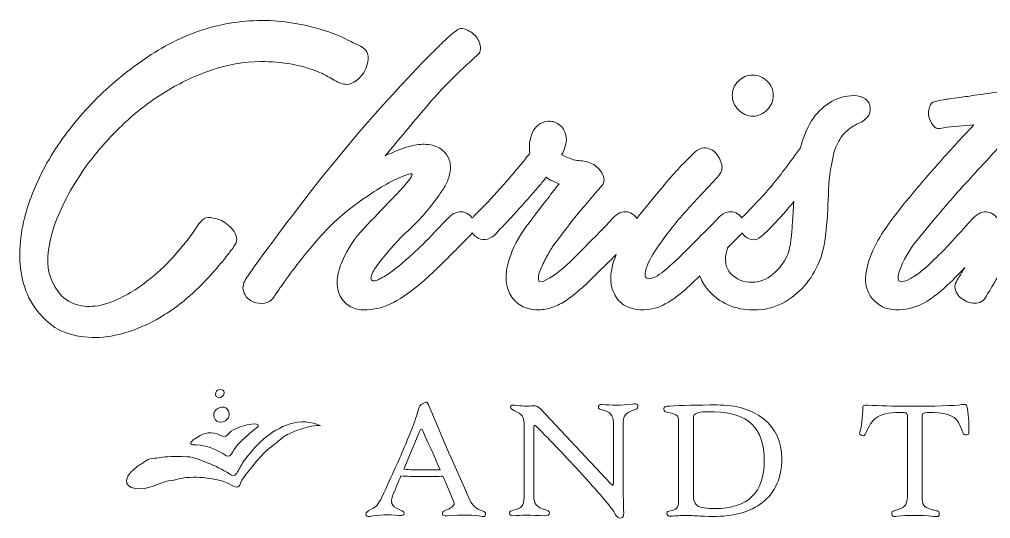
# Model space of a CAD drawing. Header units: inches. Extents: x 1.5 to 13.1, y -15.9 to -0.9.
# Drawn here: x 1.69 to 8.81, y -11.09 to -7.43 of the extents above; entities that cross this region are included whole.
import ezdxf

# ---------------------------------------------------------------- set-up
doc = ezdxf.new("R2010")
doc.units = ezdxf.units.IN
doc.header["$MEASUREMENT"] = 0
doc.layers.add('Layer 1', color=7, linetype='Continuous')

# ---------------------------------------------------------------- blocks, each defined once
blk = doc.blocks.new('block 13')
at = {"layer": 'Layer 1', "lineweight": 0}
for points, knots in [([(7.9141, -8.1348), (7.906, -8.1485), (7.8953, -8.1605), (7.8816, -8.1707), (7.8679, -8.1809), (7.8531, -8.1895), (7.8372, -8.1963), (7.8212, -8.2032), (7.8065, -8.2112), (7.7928, -8.2202), (7.7541, -8.2453), (7.7239, -8.276), (7.7023, -8.3124), (7.6806, -8.3489), (7.6653, -8.3865), (7.6562, -8.4252), (7.6334, -8.5208), (7.6208, -8.6181), (7.6186, -8.7172), (7.6163, -8.8162), (7.6095, -8.9147), (7.5981, -9.0126), (7.5913, -9.09), (7.5725, -9.1623), (7.5418, -9.2295), (7.511, -9.2967), (7.4718, -9.3553), (7.4239, -9.4054), (7.3761, -9.4555), (7.3203, -9.4947), (7.2566, -9.5232), (7.1928, -9.5517), (7.1222, -9.5636), (7.0448, -9.559), (6.9788, -9.5568), (6.9185, -9.5414), (6.8638, -9.5129), (6.8092, -9.4845), (6.7642, -9.4481), (6.7289, -9.4036), (6.7066, -9.3755), (6.6893, -9.3447), (6.677, -9.3111), (6.6621, -9.3254), (6.647, -9.3398), (6.6316, -9.3541), (6.5633, -9.4202), (6.5012, -9.4702), (6.4455, -9.5044), (6.3896, -9.5386), (6.331, -9.5568), (6.2696, -9.559), (6.2263, -9.5613), (6.1854, -9.5539), (6.1466, -9.5369), (6.1079, -9.5198), (6.0783, -9.4919), (6.0578, -9.4532), (6.0328, -9.4122), (6.022, -9.3678), (6.0254, -9.32), (6.0288, -9.2722), (6.0385, -9.2266), (6.0544, -9.1834), (6.0576, -9.1734), (6.0612, -9.1636), (6.0648, -9.1538), (6.0601, -9.1586), (6.0554, -9.1634), (6.051, -9.168), (6.0214, -9.1987), (5.9952, -9.2249), (5.9725, -9.2465), (5.9497, -9.2682), (5.9298, -9.2875), (5.9127, -9.3046), (5.8956, -9.3217), (5.8791, -9.3382), (5.8632, -9.3541), (5.8381, -9.3769), (5.812, -9.4002), (5.7846, -9.4241), (5.7573, -9.4481), (5.7283, -9.4702), (5.6975, -9.4907), (5.6668, -9.5112), (5.6344, -9.5278), (5.6002, -9.5403), (5.566, -9.5528), (5.5307, -9.559), (5.4943, -9.559), (5.4465, -9.559), (5.4055, -9.5494), (5.3714, -9.53), (5.3372, -9.5107), (5.311, -9.4856), (5.2928, -9.4549), (5.2746, -9.4241), (5.2638, -9.3883), (5.2604, -9.3473), (5.257, -9.3063), (5.2609, -9.2653), (5.2723, -9.2243), (5.2951, -9.1355), (5.3332, -9.0536), (5.3867, -8.9784), (5.4402, -8.9033), (5.4954, -8.8305), (5.5524, -8.7599), (5.5683, -8.7394), (5.5837, -8.7189), (5.5985, -8.6984), (5.6133, -8.6779), (5.6298, -8.6574), (5.648, -8.6369), (5.6344, -8.6324), (5.6178, -8.6255), (5.5985, -8.6164), (5.5791, -8.6073), (5.5638, -8.5982), (5.5524, -8.5891), (5.5364, -8.6096), (5.5194, -8.6307), (5.5012, -8.6523), (5.4829, -8.6739), (5.4619, -8.6984), (5.438, -8.7257), (5.4141, -8.753), (5.3856, -8.7849), (5.3526, -8.8213), (5.3196, -8.8578), (5.2792, -8.9011), (5.2313, -8.9511), (5.2177, -8.9648), (5.204, -8.9796), (5.1904, -8.9955), (5.1767, -9.0115), (5.1607, -9.024), (5.1425, -9.0331), (5.1175, -9.0467), (5.0936, -9.0496), (5.0708, -9.0416), (5.048, -9.0337), (5.0298, -9.0206), (5.0162, -9.0023), (5.0143, -8.9998), (5.0128, -8.9971), (5.0112, -8.9944), (5.0062, -9.0028), (4.9999, -9.0106), (4.9923, -9.0177), (4.9763, -9.0326), (4.9615, -9.0479), (4.9479, -9.0638), (4.9069, -9.1048), (4.871, -9.1407), (4.8403, -9.1714), (4.8096, -9.2021), (4.7828, -9.2283), (4.76, -9.25), (4.7373, -9.2716), (4.7168, -9.2909), (4.6986, -9.308), (4.6803, -9.3251), (4.6632, -9.3405), (4.6473, -9.3541), (4.5904, -9.4042), (4.5278, -9.4498), (4.4595, -9.4907), (4.3912, -9.5317), (4.3183, -9.5545), (4.2409, -9.559), (4.2022, -9.5613), (4.1663, -9.5556), (4.1333, -9.542), (4.1003, -9.5283), (4.0735, -9.5056), (4.0531, -9.4737), (4.028, -9.4327), (4.0177, -9.3877), (4.0223, -9.3388), (4.0269, -9.2898), (4.0394, -9.2437), (4.0599, -9.2004), (4.0986, -9.1116), (4.1515, -9.032), (4.2187, -8.9614), (4.2858, -8.8908), (4.3524, -8.8213), (4.4185, -8.753), (4.4253, -8.7462), (4.4401, -8.7308), (4.4629, -8.7069), (4.4856, -8.683), (4.5073, -8.6591), (4.5278, -8.6352), (4.5483, -8.6113), (4.5619, -8.592), (4.5688, -8.5771), (4.5756, -8.5624), (4.5654, -8.5595), (4.538, -8.5686), (4.4856, -8.5868), (4.4344, -8.6102), (4.3843, -8.6386), (4.3342, -8.6671), (4.2864, -8.6973), (4.2409, -8.7291), (4.1111, -8.8157), (4.0001, -8.9101), (3.9079, -9.0126), (3.8157, -9.115), (3.7297, -9.2221), (3.65, -9.3336), (3.6045, -9.3974), (3.5744, -9.4407), (3.5595, -9.4634), (3.5448, -9.4862), (3.5283, -9.4999), (3.51, -9.5044), (3.4827, -9.5135), (3.4548, -9.5146), (3.4263, -9.5078), (3.3979, -9.501), (3.3746, -9.4862), (3.3563, -9.4634), (3.3427, -9.4452), (3.3347, -9.4276), (3.3324, -9.4105), (3.3302, -9.3934), (3.3324, -9.3769), (3.3392, -9.361), (3.3461, -9.3451), (3.3552, -9.3291), (3.3666, -9.3131), (3.378, -9.2972), (3.3894, -9.2813), (3.4007, -9.2653), (3.4258, -9.2289), (3.4514, -9.1931), (3.4776, -9.1577), (3.5038, -9.1225), (3.5305, -9.0866), (3.5578, -9.0502), (3.7423, -8.7997), (3.9261, -8.5652), (4.1094, -8.3466), (4.2927, -8.128), (4.4834, -7.9174), (4.6815, -7.7148), (4.7133, -7.6829), (4.7441, -7.6522), (4.7737, -7.6225), (4.8033, -7.593), (4.834, -7.5645), (4.8659, -7.5372), (4.8796, -7.5258), (4.8926, -7.5161), (4.9052, -7.5081), (4.9177, -7.5002), (4.933, -7.4985), (4.9513, -7.503), (4.9877, -7.5144), (5.0167, -7.5332), (5.0384, -7.5594), (5.06, -7.5856), (5.0708, -7.6157), (5.0708, -7.6499), (5.0708, -7.6681), (5.064, -7.6829), (5.0503, -7.6943), (5.0367, -7.7057), (5.0241, -7.717), (5.0128, -7.7284), (4.8898, -7.8377), (4.7771, -7.9527), (4.6747, -8.0734), (4.5722, -8.1941), (4.472, -8.3136), (4.3741, -8.432), (4.4128, -8.4138), (4.4532, -8.3967), (4.4953, -8.3808), (4.5374, -8.3648), (4.5784, -8.3546), (4.6183, -8.35), (4.6581, -8.3455), (4.6957, -8.3483), (4.731, -8.3585), (4.7663, -8.3688), (4.7964, -8.3899), (4.8215, -8.4217), (4.8397, -8.4491), (4.8494, -8.477), (4.8505, -8.5054), (4.8517, -8.5339), (4.8477, -8.5624), (4.8386, -8.5908), (4.8295, -8.6193), (4.8164, -8.6466), (4.7993, -8.6728), (4.7822, -8.699), (4.7657, -8.7235), (4.7498, -8.7462), (4.686, -8.8328), (4.6171, -8.9101), (4.5432, -8.9784), (4.4691, -9.0467), (4.4014, -9.1208), (4.3399, -9.2004), (4.308, -9.2414), (4.2875, -9.2722), (4.2785, -9.2926), (4.2693, -9.3131), (4.2665, -9.3274), (4.2699, -9.3353), (4.2733, -9.3433), (4.2796, -9.3473), (4.2887, -9.3473), (4.2978, -9.3473), (4.3046, -9.3462), (4.3092, -9.3439), (4.3411, -9.3302), (4.3718, -9.3131), (4.4014, -9.2926), (4.431, -9.2722), (4.4595, -9.2505), (4.4868, -9.2278), (4.521, -9.1982), (4.5619, -9.1612), (4.6098, -9.1168), (4.6576, -9.0724), (4.7191, -9.0103), (4.7942, -8.9306), (4.8079, -8.9147), (4.8226, -8.8988), (4.8386, -8.8828), (4.8545, -8.8669), (4.8716, -8.8555), (4.8898, -8.8487), (4.9285, -8.835), (4.9627, -8.8413), (4.9923, -8.8674), (4.9997, -8.874), (5.0059, -8.8811), (5.0109, -8.8885), (5.0144, -8.883), (5.0184, -8.8778), (5.023, -8.8726), (5.0913, -8.8066), (5.1556, -8.7394), (5.216, -8.6711), (5.2763, -8.6027), (5.336, -8.5333), (5.3953, -8.4627), (5.3998, -8.4536), (5.4061, -8.4451), (5.4141, -8.4371), (5.422, -8.4292), (5.4283, -8.4206), (5.4328, -8.4115), (5.4283, -8.3888), (5.4277, -8.3637), (5.4311, -8.3364), (5.4346, -8.309), (5.4414, -8.284), (5.4516, -8.2612), (5.4619, -8.2385), (5.4767, -8.2197), (5.496, -8.2049), (5.5154, -8.1901), (5.5387, -8.1815), (5.566, -8.1792), (5.6002, -8.177), (5.6298, -8.1872), (5.6548, -8.21), (5.6799, -8.2328), (5.6947, -8.2612), (5.6992, -8.2954), (5.7015, -8.3182), (5.6992, -8.3404), (5.6924, -8.362), (5.6856, -8.3836), (5.6765, -8.4047), (5.6651, -8.4252), (5.6651, -8.4252), (5.7027, -8.4422), (5.7027, -8.4422), (5.7368, -8.4582), (5.7704, -8.4667), (5.8034, -8.4678), (5.8364, -8.469), (5.8688, -8.4787), (5.9008, -8.4969), (5.9303, -8.5151), (5.9525, -8.5402), (5.9674, -8.572), (5.9821, -8.6039), (5.9781, -8.6324), (5.9554, -8.6574), (5.8848, -8.7371), (5.8205, -8.8128), (5.7624, -8.8845), (5.7044, -8.9562), (5.6491, -9.0286), (5.5968, -9.1014), (5.5877, -9.115), (5.574, -9.1384), (5.5558, -9.1714), (5.5376, -9.2044), (5.5222, -9.2363), (5.5097, -9.267), (5.4972, -9.2978), (5.4926, -9.3223), (5.496, -9.3405), (5.4995, -9.3587), (5.5182, -9.3587), (5.5524, -9.3405), (5.6207, -9.3041), (5.6867, -9.2528), (5.7505, -9.1868), (5.8142, -9.1208), (5.8962, -9.0377), (5.9964, -8.9375), (6.01, -8.9215), (6.0248, -8.905), (6.0408, -8.8879), (6.0567, -8.8709), (6.0738, -8.8578), (6.092, -8.8487), (6.1284, -8.835), (6.162, -8.8401), (6.1928, -8.864), (6.2029, -8.8719), (6.2107, -8.8806), (6.2168, -8.89), (6.276, -8.8147), (6.3357, -8.7417), (6.3959, -8.6711), (6.4278, -8.6324), (6.4602, -8.5942), (6.4933, -8.5566), (6.5263, -8.5191), (6.561, -8.4832), (6.5974, -8.4491), (6.6133, -8.4332), (6.6299, -8.4172), (6.647, -8.4012), (6.664, -8.3853), (6.6839, -8.3762), (6.7067, -8.3739), (6.7454, -8.3739), (6.7762, -8.3888), (6.799, -8.4183), (6.8217, -8.4479), (6.8353, -8.4787), (6.8399, -8.5105), (6.8399, -8.5288), (6.837, -8.543), (6.8314, -8.5532), (6.8257, -8.5635), (6.8171, -8.5754), (6.8058, -8.5891), (6.7306, -8.6688), (6.6577, -8.7474), (6.5872, -8.8247), (6.5166, -8.9022), (6.4506, -8.9842), (6.3891, -9.0707), (6.3458, -9.1299), (6.3151, -9.1811), (6.2969, -9.2243), (6.2786, -9.2676), (6.273, -9.2984), (6.2798, -9.3166), (6.2866, -9.3348), (6.3066, -9.337), (6.3396, -9.3234), (6.3726, -9.3097), (6.4187, -9.2756), (6.4779, -9.2209), (6.5098, -9.1914), (6.5456, -9.1566), (6.5855, -9.1168), (6.6253, -9.0769), (6.6851, -9.0172), (6.7648, -8.9375), (6.7807, -8.9215), (6.7961, -8.905), (6.8109, -8.8879), (6.8257, -8.8709), (6.8433, -8.8578), (6.8638, -8.8487), (6.9002, -8.835), (6.9339, -8.8401), (6.9646, -8.864), (6.9732, -8.8707), (6.9801, -8.878), (6.9858, -8.8858), (6.9891, -8.8813), (6.9927, -8.8769), (6.997, -8.8726), (7.0357, -8.8339), (7.0727, -8.7957), (7.108, -8.7582), (7.1433, -8.7206), (7.178, -8.6813), (7.2122, -8.6403), (7.2441, -8.6016), (7.2759, -8.5612), (7.3078, -8.5191), (7.3397, -8.477), (7.375, -8.4286), (7.4137, -8.3739), (7.4319, -8.3011), (7.4592, -8.2351), (7.4957, -8.1758), (7.5298, -8.1235), (7.5736, -8.0797), (7.6272, -8.0443), (7.6806, -8.0091), (7.7404, -7.9914), (7.8065, -7.9914), (7.8383, -7.9914), (7.8656, -7.9994), (7.8884, -8.0153), (7.9112, -8.0313), (7.9237, -8.0541), (7.926, -8.0836), (7.926, -8.1041), (7.922, -8.1212), (7.9141, -8.1348)], [0, 0, 0, 0, 1, 1, 1, 2, 2, 2, 3, 3, 3, 4, 4, 4, 5, 5, 5, 6, 6, 6, 7, 7, 7, 8, 8, 8, 9, 9, 9, 10, 10, 10, 11, 11, 11, 12, 12, 12, 13, 13, 13, 14, 14, 14, 15, 15, 15, 16, 16, 16, 17, 17, 17, 18, 18, 18, 19, 19, 19, 20, 20, 20, 21, 21, 21, 22, 22, 22, 23, 23, 23, 24, 24, 24, 25, 25, 25, 26, 26, 26, 27, 27, 27, 28, 28, 28, 29, 29, 29, 30, 30, 30, 31, 31, 31, 32, 32, 32, 33, 33, 33, 34, 34, 34, 35, 35, 35, 36, 36, 36, 37, 37, 37, 38, 38, 38, 39, 39, 39, 40, 40, 40, 41, 41, 41, 42, 42, 42, 43, 43, 43, 44, 44, 44, 45, 45, 45, 46, 46, 46, 47, 47, 47, 48, 48, 48, 49, 49, 49, 50, 50, 50, 51, 51, 51, 52, 52, 52, 53, 53, 53, 54, 54, 54, 55, 55, 55, 56, 56, 56, 57, 57, 57, 58, 58, 58, 59, 59, 59, 60, 60, 60, 61, 61, 61, 62, 62, 62, 63, 63, 63, 64, 64, 64, 65, 65, 65, 66, 66, 66, 67, 67, 67, 68, 68, 68, 69, 69, 69, 70, 70, 70, 71, 71, 71, 72, 72, 72, 73, 73, 73, 74, 74, 74, 75, 75, 75, 76, 76, 76, 77, 77, 77, 78, 78, 78, 79, 79, 79, 80, 80, 80, 81, 81, 81, 82, 82, 82, 83, 83, 83, 84, 84, 84, 85, 85, 85, 86, 86, 86, 87, 87, 87, 88, 88, 88, 89, 89, 89, 90, 90, 90, 91, 91, 91, 92, 92, 92, 93, 93, 93, 94, 94, 94, 95, 95, 95, 96, 96, 96, 97, 97, 97, 98, 98, 98, 99, 99, 99, 100, 100, 100, 101, 101, 101, 102, 102, 102, 103, 103, 103, 104, 104, 104, 105, 105, 105, 106, 106, 106, 107, 107, 107, 108, 108, 108, 109, 109, 109, 110, 110, 110, 111, 111, 111, 112, 112, 112, 113, 113, 113, 114, 114, 114, 115, 115, 115, 116, 116, 116, 117, 117, 117, 118, 118, 118, 119, 119, 119, 120, 120, 120, 121, 121, 121, 122, 122, 122, 123, 123, 123, 124, 124, 124, 125, 125, 125, 126, 126, 126, 127, 127, 127, 128, 128, 128, 129, 129, 129, 130, 130, 130, 131, 131, 131, 132, 132, 132, 133, 133, 133, 134, 134, 134, 135, 135, 135, 136, 136, 136, 137, 137, 137, 138, 138, 138, 139, 139, 139, 140, 140, 140, 141, 141, 141, 142, 142, 142, 143, 143, 143, 144, 144, 144, 145, 145, 145, 146, 146, 146, 147, 147, 147, 148, 148, 148, 149, 149, 149, 150, 150, 150, 151, 151, 151, 152, 152, 152, 153, 153, 153, 154, 154, 154, 155, 155, 155, 156, 156, 156, 157, 157, 157, 158, 158, 158, 159, 159, 159, 160, 160, 160, 161, 161, 161, 162, 162, 162, 163, 163, 163, 164, 164, 164, 165, 165, 165, 166, 166, 166, 167, 167, 167, 168, 168, 168, 169, 169, 169, 170, 170, 170, 171, 171, 171, 172, 172, 172, 173, 173, 173, 174, 174, 174, 175, 175, 175, 176, 176, 176, 177, 177, 177, 177]), ([(7.3659, -8.7667), (7.3249, -8.8168), (7.2845, -8.8635), (7.2446, -8.9067), (7.2048, -8.95), (7.1655, -8.9887), (7.1268, -9.0228), (7.104, -9.0433), (7.0807, -9.0507), (7.0568, -9.045), (7.0329, -9.0394), (7.0129, -9.0274), (6.997, -9.0092), (6.993, -9.0046), (6.9895, -8.9998), (6.9863, -8.9947), (6.9821, -9.0018), (6.9773, -9.0085), (6.9714, -9.0143), (6.9566, -9.0291), (6.9412, -9.0445), (6.9253, -9.0604), (6.9253, -9.0604), (6.8806, -9.1066), (6.8806, -9.1066), (6.8798, -9.1105), (6.8788, -9.1144), (6.8775, -9.1185), (6.8548, -9.1914), (6.8633, -9.2494), (6.9031, -9.2926), (6.943, -9.3359), (6.9959, -9.3575), (7.0619, -9.3575), (7.1143, -9.3575), (7.1644, -9.3376), (7.2122, -9.2978), (7.26, -9.258), (7.2942, -9.2141), (7.3147, -9.1663), (7.3237, -9.1481), (7.3306, -9.1282), (7.3351, -9.1065), (7.3397, -9.0849), (7.3437, -9.0593), (7.3471, -9.0297), (7.3505, -9.0001), (7.3533, -8.9642), (7.3556, -8.9221), (7.3579, -8.88), (7.3613, -8.8282), (7.3659, -8.7667)], [0, 0, 0, 0, 1, 1, 1, 2, 2, 2, 3, 3, 3, 4, 4, 4, 5, 5, 5, 6, 6, 6, 7, 7, 7, 8, 8, 8, 9, 9, 9, 10, 10, 10, 11, 11, 11, 12, 12, 12, 13, 13, 13, 14, 14, 14, 15, 15, 15, 16, 16, 16, 17, 17, 17, 17])]:
    blk.add_open_spline(points, degree=3, knots=knots, dxfattribs=at)
blk = doc.blocks.new('block 14')
at = {"layer": 'Layer 1', "lineweight": 0}
for points, knots in [([(13.0763, -8.0836), (13.0763, -8.1041), (13.0723, -8.1212), (13.0644, -8.1348), (13.0563, -8.1485), (13.0456, -8.1605), (13.0319, -8.1707), (13.0182, -8.1809), (13.0034, -8.1895), (12.9875, -8.1963), (12.9715, -8.2032), (12.9568, -8.2112), (12.9431, -8.2202), (12.9044, -8.2453), (12.8742, -8.276), (12.8526, -8.3124), (12.8309, -8.3489), (12.8156, -8.3865), (12.8065, -8.4252), (12.7837, -8.5208), (12.7712, -8.6181), (12.7689, -8.7172), (12.7666, -8.8162), (12.7598, -8.9147), (12.7484, -9.0126), (12.7416, -9.09), (12.7228, -9.1623), (12.6921, -9.2295), (12.6613, -9.2967), (12.6221, -9.3553), (12.5742, -9.4054), (12.5264, -9.4555), (12.4706, -9.4947), (12.4069, -9.5232), (12.3431, -9.5517), (12.2725, -9.5636), (12.1951, -9.559), (12.1291, -9.5568), (12.0688, -9.5414), (12.0141, -9.5129), (11.9595, -9.4845), (11.9146, -9.4481), (11.8792, -9.4036), (11.8576, -9.3764), (11.8407, -9.3467), (11.8285, -9.3143), (11.8171, -9.3257), (11.806, -9.3369), (11.7956, -9.3473), (11.7477, -9.3929), (11.6948, -9.4378), (11.6367, -9.4822), (11.5787, -9.5266), (11.5121, -9.5522), (11.4369, -9.559), (11.3823, -9.5636), (11.3345, -9.5568), (11.2935, -9.5386), (11.2525, -9.5204), (11.2206, -9.4919), (11.1979, -9.4532), (11.1842, -9.4304), (11.1751, -9.4008), (11.1705, -9.3644), (11.1386, -9.3917), (11.1068, -9.4168), (11.0749, -9.4395), (11.043, -9.4623), (11.01, -9.4839), (10.9759, -9.5044), (10.9212, -9.534), (10.8649, -9.5522), (10.8068, -9.559), (10.7488, -9.5659), (10.6936, -9.5556), (10.6412, -9.5283), (10.5934, -9.5033), (10.5621, -9.468), (10.5472, -9.4224), (10.5325, -9.3769), (10.5273, -9.3285), (10.5319, -9.2773), (10.5354, -9.2376), (10.5439, -9.1986), (10.557, -9.1602), (10.5538, -9.1633), (10.5504, -9.1667), (10.5473, -9.1697), (10.5165, -9.1993), (10.4897, -9.2255), (10.467, -9.2483), (10.4442, -9.271), (10.4237, -9.2904), (10.4055, -9.3063), (10.3873, -9.3223), (10.3702, -9.337), (10.3543, -9.3507), (10.2928, -9.4054), (10.2313, -9.4498), (10.1699, -9.4839), (10.1084, -9.5181), (10.0514, -9.5403), (9.9991, -9.5505), (9.9467, -9.5608), (9.8989, -9.5596), (9.8556, -9.5471), (9.8124, -9.5346), (9.7793, -9.509), (9.7566, -9.4702), (9.7315, -9.427), (9.7219, -9.3809), (9.7276, -9.3319), (9.7332, -9.283), (9.7452, -9.238), (9.7634, -9.197), (9.8044, -9.1082), (9.8659, -9.02), (9.9479, -8.9323), (10.0298, -8.8447), (10.1277, -8.7428), (10.2416, -8.6267), (10.2621, -8.6062), (10.2769, -8.5874), (10.286, -8.5703), (10.2951, -8.5532), (10.2803, -8.5504), (10.2416, -8.5618), (10.1869, -8.58), (10.1351, -8.6062), (10.0862, -8.6403), (10.0372, -8.6745), (9.9911, -8.7098), (9.9479, -8.7462), (9.8363, -8.8396), (9.7361, -8.9369), (9.6473, -9.0382), (9.5585, -9.1395), (9.4731, -9.246), (9.3912, -9.3575), (9.3912, -9.3575), (9.3502, -9.4122), (9.3502, -9.4122), (9.3342, -9.4304), (9.3148, -9.4418), (9.2921, -9.4463), (9.2693, -9.4509), (9.2465, -9.4498), (9.2238, -9.4429), (9.201, -9.4361), (9.1805, -9.4247), (9.1623, -9.4088), (9.1441, -9.3929), (9.1338, -9.3746), (9.1316, -9.3541), (9.127, -9.3359), (9.1293, -9.3183), (9.1384, -9.3012), (9.1475, -9.2841), (9.1566, -9.2676), (9.1657, -9.2517), (9.2226, -9.156), (9.2853, -9.0689), (9.3536, -8.9904), (9.4219, -8.9118), (9.4913, -8.8328), (9.5619, -8.753), (9.5642, -8.7508), (9.5761, -8.7382), (9.5978, -8.7155), (9.6194, -8.6927), (9.6405, -8.6688), (9.661, -8.6437), (9.6815, -8.6187), (9.6962, -8.5976), (9.7054, -8.5806), (9.7145, -8.5635), (9.7076, -8.5583), (9.6849, -8.5652), (9.6279, -8.5834), (9.5744, -8.609), (9.5244, -8.642), (9.4743, -8.6751), (9.4264, -8.7098), (9.3809, -8.7462), (9.3308, -8.7849), (9.283, -8.8265), (9.2375, -8.8709), (9.1919, -8.9153), (9.1475, -8.9602), (9.1043, -9.0058), (9.0405, -9.0718), (8.9841, -9.139), (8.9352, -9.2073), (8.8862, -9.2756), (8.8413, -9.3462), (8.8003, -9.419), (8.7889, -9.435), (8.7787, -9.4515), (8.7696, -9.4685), (8.7605, -9.4856), (8.7468, -9.4976), (8.7286, -9.5044), (8.6944, -9.5158), (8.6592, -9.5124), (8.6227, -9.4942), (8.5863, -9.476), (8.5624, -9.4498), (8.551, -9.4156), (8.5441, -9.3974), (8.5441, -9.3803), (8.551, -9.3644), (8.5578, -9.3485), (8.5658, -9.3336), (8.5749, -9.32), (8.5895, -9.2961), (8.6037, -9.273), (8.6177, -9.2503), (8.6111, -9.2573), (8.6047, -9.2642), (8.5988, -9.2705), (8.5829, -9.2875), (8.5669, -9.3041), (8.551, -9.32), (8.4964, -9.3769), (8.4354, -9.4299), (8.3683, -9.4788), (8.3011, -9.5278), (8.2242, -9.5545), (8.1377, -9.559), (8.0649, -9.5636), (8.0045, -9.542), (7.9567, -9.4942), (7.9089, -9.4463), (7.8873, -9.3895), (7.8918, -9.3234), (7.8964, -9.2574), (7.914, -9.1914), (7.9448, -9.1253), (7.9755, -9.0593), (8.0119, -8.9972), (8.0541, -8.9392), (8.0962, -8.8811), (8.1309, -8.835), (8.1582, -8.8008), (8.2424, -8.6984), (8.3284, -8.5976), (8.4161, -8.4986), (8.5037, -8.3995), (8.5931, -8.3022), (8.6842, -8.2066), (8.6842, -8.2066), (8.4895, -8.2236), (8.4895, -8.2236), (8.4713, -8.2259), (8.4531, -8.2288), (8.4349, -8.2322), (8.4166, -8.2356), (8.4007, -8.2282), (8.3871, -8.21), (8.3529, -8.169), (8.3438, -8.1246), (8.3597, -8.0768), (8.3666, -8.0518), (8.3796, -8.0375), (8.399, -8.0341), (8.4183, -8.0307), (8.4394, -8.0267), (8.4622, -8.0221), (8.4759, -8.0199), (8.4912, -8.0176), (8.5083, -8.0153), (8.5254, -8.0131), (8.5498, -8.0097), (8.5817, -8.0051), (8.6136, -8.0005), (8.6563, -7.9943), (8.7098, -7.9863), (8.7633, -7.9783), (8.8333, -7.9687), (8.9199, -7.9572), (8.9813, -7.8935), (9.0433, -7.8303), (9.106, -7.7677), (9.1686, -7.7051), (9.2329, -7.6453), (9.299, -7.5884), (9.3149, -7.5747), (9.3297, -7.5611), (9.3434, -7.5474), (9.357, -7.5337), (9.3718, -7.5213), (9.3878, -7.5098), (9.4037, -7.4985), (9.4196, -7.4939), (9.4356, -7.4962), (9.4515, -7.4985), (9.4663, -7.5042), (9.48, -7.5133), (9.505, -7.5269), (9.5261, -7.5474), (9.5432, -7.5747), (9.5602, -7.6021), (9.5665, -7.6305), (9.5619, -7.6601), (9.5574, -7.6784), (9.5477, -7.6937), (9.5329, -7.7062), (9.5181, -7.7188), (9.505, -7.7307), (9.4936, -7.7421), (9.4936, -7.7421), (9.3126, -7.9128), (9.3126, -7.9128), (9.4014, -7.9015), (9.48, -7.8929), (9.5483, -7.8872), (9.6166, -7.8816), (9.6826, -7.8765), (9.7464, -7.8719), (9.7577, -7.8719), (9.7714, -7.8707), (9.7874, -7.8684), (9.8033, -7.8662), (9.8169, -7.8673), (9.8283, -7.8719), (9.8488, -7.8787), (9.863, -7.8912), (9.871, -7.9094), (9.879, -7.9277), (9.883, -7.9482), (9.883, -7.9709), (9.883, -7.9937), (9.8807, -8.0159), (9.8762, -8.0375), (9.8716, -8.0592), (9.8659, -8.0757), (9.8591, -8.087), (9.8477, -8.1053), (9.8283, -8.1144), (9.801, -8.1144), (9.7737, -8.1144), (9.7509, -8.1144), (9.7327, -8.1144), (9.6143, -8.1212), (9.4982, -8.1292), (9.3843, -8.1383), (9.2705, -8.1474), (9.1578, -8.1588), (9.0462, -8.1724), (8.9574, -8.268), (8.8823, -8.35), (8.8208, -8.4183), (8.7593, -8.4866), (8.7052, -8.5459), (8.6586, -8.5959), (8.6119, -8.646), (8.5715, -8.6904), (8.5373, -8.7291), (8.5032, -8.7679), (8.4713, -8.8054), (8.4417, -8.8418), (8.3848, -8.9079), (8.3273, -8.9767), (8.2692, -9.0484), (8.2112, -9.1202), (8.1673, -9.197), (8.1377, -9.279), (8.1241, -9.3246), (8.1263, -9.349), (8.1446, -9.3524), (8.1628, -9.3558), (8.1861, -9.3496), (8.2146, -9.3336), (8.243, -9.3177), (8.2709, -9.299), (8.2983, -9.2773), (8.3256, -9.2557), (8.3427, -9.2414), (8.3495, -9.2346), (8.3813, -9.205), (8.4161, -9.1709), (8.4537, -9.1321), (8.4912, -9.0934), (8.5464, -9.0343), (8.6193, -8.9545), (8.633, -8.9386), (8.6477, -8.9215), (8.6637, -8.9033), (8.6796, -8.8851), (8.6967, -8.8703), (8.7149, -8.8589), (8.7468, -8.8384), (8.7792, -8.8362), (8.8123, -8.8521), (8.8301, -8.8607), (8.8436, -8.8724), (8.8532, -8.887), (8.8957, -8.8264), (8.9418, -8.7658), (8.9916, -8.7052), (9.0439, -8.6415), (9.1054, -8.572), (9.176, -8.4969), (9.2147, -8.4559), (9.242, -8.428), (9.258, -8.4132), (9.2739, -8.3984), (9.2875, -8.3888), (9.299, -8.3842), (9.3308, -8.3728), (9.3615, -8.3773), (9.3912, -8.3978), (9.4207, -8.4183), (9.4412, -8.4445), (9.4526, -8.4764), (9.5027, -8.4422), (9.5534, -8.4138), (9.6046, -8.391), (9.6559, -8.3683), (9.7076, -8.3546), (9.76, -8.35), (9.8055, -8.3455), (9.8482, -8.3512), (9.8881, -8.3671), (9.9279, -8.383), (9.9558, -8.4138), (9.9718, -8.4593), (9.974, -8.4661), (9.9757, -8.4724), (9.9769, -8.4781), (9.978, -8.4838), (9.9786, -8.49), (9.9786, -8.4969), (10.0401, -8.4514), (10.1061, -8.4121), (10.1767, -8.379), (10.2472, -8.3461), (10.3201, -8.3364), (10.3953, -8.35), (10.4613, -8.3614), (10.5068, -8.3967), (10.5319, -8.4559), (10.5433, -8.4855), (10.5473, -8.5151), (10.5439, -8.5447), (10.5404, -8.5743), (10.5324, -8.6033), (10.5199, -8.6318), (10.5074, -8.6603), (10.492, -8.6876), (10.4738, -8.7137), (10.4556, -8.7399), (10.4374, -8.7644), (10.4192, -8.7872), (10.3599, -8.8601), (10.2991, -8.9278), (10.2365, -8.9904), (10.1738, -9.053), (10.114, -9.1185), (10.0572, -9.1868), (10.0162, -9.2369), (9.9894, -9.2739), (9.9769, -9.2978), (9.9644, -9.3217), (9.9604, -9.3376), (9.9649, -9.3456), (9.9695, -9.3536), (9.9808, -9.3541), (9.9991, -9.3473), (10.0173, -9.3405), (10.0378, -9.3308), (10.0606, -9.3183), (10.0833, -9.3058), (10.1061, -9.2915), (10.1289, -9.2756), (10.1516, -9.2597), (10.1699, -9.2448), (10.1835, -9.2312), (10.2427, -9.1857), (10.2962, -9.1372), (10.344, -9.086), (10.3919, -9.0348), (10.4419, -8.9853), (10.4943, -8.9375), (10.508, -8.9238), (10.5228, -8.9079), (10.5387, -8.8896), (10.5546, -8.8714), (10.5717, -8.8578), (10.59, -8.8487), (10.6263, -8.835), (10.66, -8.8401), (10.6907, -8.864), (10.7001, -8.8713), (10.7077, -8.8794), (10.7138, -8.8881), (10.7654, -8.8198), (10.8214, -8.7543), (10.8819, -8.6915), (10.9764, -8.5937), (11.0817, -8.5117), (11.1979, -8.4456), (11.2502, -8.4183), (11.3043, -8.395), (11.3601, -8.3756), (11.4159, -8.3563), (11.4733, -8.3489), (11.5326, -8.3534), (11.6236, -8.3603), (11.6908, -8.3944), (11.7341, -8.4559), (11.7477, -8.4377), (11.7654, -8.42), (11.787, -8.4029), (11.8086, -8.3859), (11.8285, -8.3762), (11.8468, -8.3739), (11.8809, -8.3739), (11.9117, -8.3876), (11.939, -8.4149), (11.964, -8.44), (11.9777, -8.469), (11.98, -8.502), (11.9822, -8.535), (11.972, -8.5641), (11.9492, -8.5891), (11.9173, -8.6232), (11.8844, -8.6569), (11.8502, -8.6898), (11.8161, -8.7229), (11.783, -8.7587), (11.7512, -8.7974), (11.676, -8.8862), (11.614, -8.9619), (11.565, -9.0245), (11.516, -9.0872), (11.4745, -9.1515), (11.4404, -9.2175), (11.4289, -9.2358), (11.4204, -9.2551), (11.4147, -9.2756), (11.409, -9.2961), (11.4067, -9.3131), (11.4079, -9.3268), (11.409, -9.3405), (11.4153, -9.3502), (11.4267, -9.3558), (11.4381, -9.3615), (11.4563, -9.3575), (11.4814, -9.3439), (11.5109, -9.328), (11.5382, -9.3092), (11.5633, -9.2875), (11.5883, -9.2659), (11.6134, -9.2426), (11.6385, -9.2175), (11.6385, -9.2175), (11.9219, -8.934), (11.9219, -8.934), (11.9356, -8.9204), (11.9498, -8.905), (11.9646, -8.8879), (11.9794, -8.8709), (11.9959, -8.8578), (12.0141, -8.8487), (12.0505, -8.835), (12.0842, -8.8396), (12.1149, -8.8623), (12.1239, -8.869), (12.1312, -8.8764), (12.1371, -8.8844), (12.1402, -8.8804), (12.1435, -8.8764), (12.1473, -8.8726), (12.186, -8.8339), (12.223, -8.7957), (12.2583, -8.7582), (12.2936, -8.7206), (12.3283, -8.6813), (12.3625, -8.6403), (12.3944, -8.6016), (12.4262, -8.5612), (12.4581, -8.5191), (12.49, -8.477), (12.5253, -8.4286), (12.564, -8.3739), (12.5822, -8.3011), (12.6095, -8.2351), (12.646, -8.1758), (12.6801, -8.1235), (12.7239, -8.0797), (12.7775, -8.0443), (12.8309, -8.0091), (12.8907, -7.9914), (12.9568, -7.9914), (12.9886, -7.9914), (13.016, -7.9994), (13.0387, -8.0153), (13.0615, -8.0313), (13.074, -8.0541), (13.0763, -8.0836)], [0, 0, 0, 0, 1, 1, 1, 2, 2, 2, 3, 3, 3, 4, 4, 4, 5, 5, 5, 6, 6, 6, 7, 7, 7, 8, 8, 8, 9, 9, 9, 10, 10, 10, 11, 11, 11, 12, 12, 12, 13, 13, 13, 14, 14, 14, 15, 15, 15, 16, 16, 16, 17, 17, 17, 18, 18, 18, 19, 19, 19, 20, 20, 20, 21, 21, 21, 22, 22, 22, 23, 23, 23, 24, 24, 24, 25, 25, 25, 26, 26, 26, 27, 27, 27, 28, 28, 28, 29, 29, 29, 30, 30, 30, 31, 31, 31, 32, 32, 32, 33, 33, 33, 34, 34, 34, 35, 35, 35, 36, 36, 36, 37, 37, 37, 38, 38, 38, 39, 39, 39, 40, 40, 40, 41, 41, 41, 42, 42, 42, 43, 43, 43, 44, 44, 44, 45, 45, 45, 46, 46, 46, 47, 47, 47, 48, 48, 48, 49, 49, 49, 50, 50, 50, 51, 51, 51, 52, 52, 52, 53, 53, 53, 54, 54, 54, 55, 55, 55, 56, 56, 56, 57, 57, 57, 58, 58, 58, 59, 59, 59, 60, 60, 60, 61, 61, 61, 62, 62, 62, 63, 63, 63, 64, 64, 64, 65, 65, 65, 66, 66, 66, 67, 67, 67, 68, 68, 68, 69, 69, 69, 70, 70, 70, 71, 71, 71, 72, 72, 72, 73, 73, 73, 74, 74, 74, 75, 75, 75, 76, 76, 76, 77, 77, 77, 78, 78, 78, 79, 79, 79, 80, 80, 80, 81, 81, 81, 82, 82, 82, 83, 83, 83, 84, 84, 84, 85, 85, 85, 86, 86, 86, 87, 87, 87, 88, 88, 88, 89, 89, 89, 90, 90, 90, 91, 91, 91, 92, 92, 92, 93, 93, 93, 94, 94, 94, 95, 95, 95, 96, 96, 96, 97, 97, 97, 98, 98, 98, 99, 99, 99, 100, 100, 100, 101, 101, 101, 102, 102, 102, 103, 103, 103, 104, 104, 104, 105, 105, 105, 106, 106, 106, 107, 107, 107, 108, 108, 108, 109, 109, 109, 110, 110, 110, 111, 111, 111, 112, 112, 112, 113, 113, 113, 114, 114, 114, 115, 115, 115, 116, 116, 116, 117, 117, 117, 118, 118, 118, 119, 119, 119, 120, 120, 120, 121, 121, 121, 122, 122, 122, 123, 123, 123, 124, 124, 124, 125, 125, 125, 126, 126, 126, 127, 127, 127, 128, 128, 128, 129, 129, 129, 130, 130, 130, 131, 131, 131, 132, 132, 132, 133, 133, 133, 134, 134, 134, 135, 135, 135, 136, 136, 136, 137, 137, 137, 138, 138, 138, 139, 139, 139, 140, 140, 140, 141, 141, 141, 142, 142, 142, 143, 143, 143, 144, 144, 144, 145, 145, 145, 146, 146, 146, 147, 147, 147, 148, 148, 148, 149, 149, 149, 150, 150, 150, 151, 151, 151, 152, 152, 152, 153, 153, 153, 154, 154, 154, 155, 155, 155, 156, 156, 156, 157, 157, 157, 158, 158, 158, 159, 159, 159, 160, 160, 160, 161, 161, 161, 162, 162, 162, 163, 163, 163, 164, 164, 164, 165, 165, 165, 166, 166, 166, 167, 167, 167, 168, 168, 168, 169, 169, 169, 170, 170, 170, 171, 171, 171, 172, 172, 172, 173, 173, 173, 174, 174, 174, 175, 175, 175, 176, 176, 176, 177, 177, 177, 178, 178, 178, 179, 179, 179, 180, 180, 180, 181, 181, 181, 182, 182, 182, 183, 183, 183, 184, 184, 184, 185, 185, 185, 186, 186, 186, 187, 187, 187, 188, 188, 188, 189, 189, 189, 190, 190, 190, 191, 191, 191, 192, 192, 192, 193, 193, 193, 194, 194, 194, 195, 195, 195, 196, 196, 196, 197, 197, 197, 198, 198, 198, 199, 199, 199, 200, 200, 200, 200]), ([(11.577, -8.6267), (11.5815, -8.5811), (11.5684, -8.5583), (11.5377, -8.5583), (11.507, -8.5583), (11.4711, -8.5675), (11.4301, -8.5857), (11.3891, -8.6039), (11.3493, -8.6267), (11.3106, -8.654), (11.2718, -8.6813), (11.2468, -8.6996), (11.2354, -8.7086), (11.1535, -8.7747), (11.0715, -8.8521), (10.9895, -8.9409), (10.9076, -9.0297), (10.8449, -9.1174), (10.8017, -9.2038), (10.7971, -9.2107), (10.7909, -9.2226), (10.7829, -9.2397), (10.7749, -9.2568), (10.7687, -9.2739), (10.7641, -9.2909), (10.7595, -9.308), (10.7584, -9.3234), (10.7607, -9.337), (10.763, -9.3507), (10.7732, -9.3575), (10.7914, -9.3575), (10.8438, -9.353), (10.8933, -9.3319), (10.94, -9.2944), (10.9867, -9.2568), (11.0271, -9.2232), (11.0613, -9.1936), (11.1591, -9.1048), (11.2491, -9.0121), (11.3311, -8.9153), (11.413, -8.8185), (11.495, -8.7223), (11.577, -8.6267)], [0, 0, 0, 0, 1, 1, 1, 2, 2, 2, 3, 3, 3, 4, 4, 4, 5, 5, 5, 6, 6, 6, 7, 7, 7, 8, 8, 8, 9, 9, 9, 10, 10, 10, 11, 11, 11, 12, 12, 12, 13, 13, 13, 14, 14, 14, 14]), ([(12.5162, -8.7667), (12.4752, -8.8168), (12.4347, -8.8635), (12.3949, -8.9067), (12.3551, -8.95), (12.3158, -8.9887), (12.2771, -9.0228), (12.2543, -9.0433), (12.231, -9.0507), (12.2071, -9.045), (12.1832, -9.0394), (12.1632, -9.0274), (12.1473, -9.0092), (12.1437, -9.005), (12.1405, -9.0005), (12.1375, -8.9959), (12.1343, -9.0007), (12.1308, -9.0052), (12.1268, -9.0092), (12.1132, -9.0228), (12.0995, -9.0377), (12.0859, -9.0536), (12.066, -9.074), (12.0473, -9.0932), (12.0299, -9.111), (12.0293, -9.1135), (12.0286, -9.1159), (12.0278, -9.1185), (12.0051, -9.1914), (12.0136, -9.2494), (12.0534, -9.2926), (12.0933, -9.3359), (12.1462, -9.3575), (12.2122, -9.3575), (12.2646, -9.3575), (12.3147, -9.3376), (12.3625, -9.2978), (12.4103, -9.258), (12.4445, -9.2141), (12.465, -9.1663), (12.474, -9.1481), (12.4809, -9.1282), (12.4854, -9.1065), (12.49, -9.0849), (12.494, -9.0593), (12.4974, -9.0297), (12.5008, -9.0001), (12.5036, -8.9642), (12.5059, -8.9221), (12.5082, -8.88), (12.5116, -8.8282), (12.5162, -8.7667)], [0, 0, 0, 0, 1, 1, 1, 2, 2, 2, 3, 3, 3, 4, 4, 4, 5, 5, 5, 6, 6, 6, 7, 7, 7, 8, 8, 8, 9, 9, 9, 10, 10, 10, 11, 11, 11, 12, 12, 12, 13, 13, 13, 14, 14, 14, 15, 15, 15, 16, 16, 16, 17, 17, 17, 17])]:
    blk.add_open_spline(points, degree=3, knots=knots, dxfattribs=at)
blk = doc.blocks.new('block 15')
at = {"layer": 'Layer 1', "lineweight": 0}
for points, knots in [([(4.8784, -10.9779), (4.8784, -10.9718), (4.8759, -10.963), (4.871, -10.9515), (4.8408, -10.8792), (4.8156, -10.8209), (4.7956, -10.7767), (4.7665, -10.7783), (4.7154, -10.7792), (4.6422, -10.7792), (4.5817, -10.7792), (4.5302, -10.7775), (4.4876, -10.7743), (4.4733, -10.8094), (4.4533, -10.8585), (4.4275, -10.9215), (4.4218, -10.9358), (4.4189, -10.9487), (4.4189, -10.9601), (4.4189, -10.983), (4.4314, -10.9998), (4.4564, -11.0104), (4.4948, -11.0268), (4.5136, -11.0393), (4.5128, -11.0479), (4.512, -11.0618), (4.4991, -11.0673), (4.4741, -11.0644), (4.3973, -11.0562), (4.3261, -11.0587), (4.2607, -11.0718), (4.2435, -11.0755), (4.2339, -11.0693), (4.2318, -11.0534), (4.2302, -11.0427), (4.2435, -11.0313), (4.2717, -11.019), (4.302, -11.0063), (4.3275, -10.9771), (4.3484, -10.9313), (4.4281, -10.7583), (4.4797, -10.6446), (4.503, -10.5902), (4.5594, -10.4598), (4.5993, -10.3532), (4.6226, -10.2706), (4.6259, -10.258), (4.642, -10.2461), (4.6711, -10.2351), (4.678, -10.2326), (4.6868, -10.2445), (4.6974, -10.2706), (4.7858, -10.4833), (4.8847, -10.7107), (4.9943, -10.9528), (5.0119, -10.9912), (5.0416, -11.0168), (5.0833, -11.0294), (5.1021, -11.0348), (5.1105, -11.0423), (5.1084, -11.0521), (5.106, -11.0632), (5.1033, -11.0697), (5.1005, -11.0718), (5.098, -11.0734), (5.0923, -11.073), (5.0833, -11.0705), (5.0248, -11.0599), (4.9393, -11.0587), (4.8269, -11.0669), (4.8056, -11.0685), (4.7939, -11.0644), (4.7919, -11.0546), (4.7898, -11.0432), (4.7966, -11.0344), (4.8121, -11.0282), (4.8563, -11.0102), (4.8784, -10.9935), (4.8784, -10.9779)], [0, 0, 0, 0, 1, 1, 1, 2, 2, 2, 3, 3, 3, 4, 4, 4, 5, 5, 5, 6, 6, 6, 7, 7, 7, 8, 8, 8, 9, 9, 9, 10, 10, 10, 11, 11, 11, 12, 12, 12, 13, 13, 13, 14, 14, 14, 15, 15, 15, 16, 16, 16, 17, 17, 17, 18, 18, 18, 19, 19, 19, 20, 20, 20, 21, 21, 21, 22, 22, 22, 23, 23, 23, 24, 24, 24, 25, 25, 25, 26, 26, 26, 26]), ([(4.7753, -10.7289), (4.7484, -10.6675), (4.7062, -10.5724), (4.649, -10.4436), (4.6457, -10.4367), (4.642, -10.4332), (4.6379, -10.4332), (4.6338, -10.4332), (4.6304, -10.4367), (4.6275, -10.4436), (4.6275, -10.4436), (4.5103, -10.7264), (4.5103, -10.7264), (4.5541, -10.7297), (4.6032, -10.7313), (4.6576, -10.7313), (4.6911, -10.7313), (4.7303, -10.7305), (4.7753, -10.7289)], [0, 0, 0, 0, 1, 1, 1, 2, 2, 2, 3, 3, 3, 4, 4, 4, 5, 5, 5, 6, 6, 6, 6])]:
    blk.add_open_spline(points, degree=3, knots=knots, dxfattribs=at)
blk = doc.blocks.new('block 16')
at = {"layer": 'Layer 1', "lineweight": 0}
for points, knots in [([(6.6805, -11.0681), (6.6343, -11.0656), (6.5987, -11.0644), (6.5738, -11.0644), (6.5402, -11.0644), (6.503, -11.066), (6.4621, -11.0693), (6.4446, -11.0709), (6.4358, -11.0638), (6.4358, -11.0479), (6.4358, -11.0372), (6.4446, -11.0311), (6.4621, -11.0294), (6.5022, -11.0254), (6.5223, -11.0035), (6.5223, -10.9638), (6.5223, -10.9638), (6.5223, -10.3762), (6.5223, -10.3762), (6.5223, -10.3541), (6.5178, -10.3391), (6.5088, -10.3314), (6.5014, -10.3252), (6.4852, -10.3195), (6.4603, -10.3142), (6.4394, -10.3101), (6.4268, -10.3066), (6.4223, -10.3038), (6.4178, -10.3009), (6.4151, -10.2948), (6.4143, -10.2854), (6.4131, -10.2755), (6.4174, -10.2692), (6.4272, -10.2663), (6.4292, -10.2659), (6.4382, -10.2651), (6.4542, -10.2639), (6.5421, -10.2582), (6.6586, -10.2553), (6.8038, -10.2553), (6.9449, -10.2553), (7.0584, -10.2893), (7.1443, -10.3571), (7.233, -10.4275), (7.2774, -10.5238), (7.2774, -10.6461), (7.2774, -10.7884), (7.2304, -10.8963), (7.1363, -10.9699), (7.0484, -11.0378), (6.9261, -11.0718), (6.7695, -11.0718), (6.7564, -11.0718), (6.7267, -11.0705), (6.6805, -11.0681)], [0, 0, 0, 0, 1, 1, 1, 2, 2, 2, 3, 3, 3, 4, 4, 4, 5, 5, 5, 6, 6, 6, 7, 7, 7, 8, 8, 8, 9, 9, 9, 10, 10, 10, 11, 11, 11, 12, 12, 12, 13, 13, 13, 14, 14, 14, 15, 15, 15, 16, 16, 16, 17, 17, 17, 18, 18, 18, 18]), ([(6.6621, -10.9939), (6.6834, -11.0074), (6.7259, -11.0141), (6.7897, -11.0141), (7.0294, -11.0141), (7.1492, -10.8969), (7.1492, -10.6626), (7.1492, -10.4254), (7.0273, -10.3068), (6.7836, -10.3068), (6.7836, -10.3068), (6.6977, -10.3068), (6.6977, -10.3068), (6.6527, -10.3109), (6.6302, -10.3234), (6.6302, -10.3443), (6.6302, -10.3443), (6.6302, -10.9135), (6.6302, -10.9135), (6.6302, -10.9536), (6.6408, -10.9804), (6.6621, -10.9939)], [0, 0, 0, 0, 1, 1, 1, 2, 2, 2, 3, 3, 3, 4, 4, 4, 5, 5, 5, 6, 6, 6, 7, 7, 7, 7])]:
    blk.add_open_spline(points, degree=3, knots=knots, dxfattribs=at)

msp = doc.modelspace()

# ---------------------------------------------------------------- linework, layer by layer
at = {"layer": 'Layer 1', "lineweight": 0}
for points, knots in [([(2.0585, -9.7349), (2.1314, -9.7566), (2.2059, -9.7652), (2.2822, -9.7606), (2.3585, -9.756), (2.4342, -9.7407), (2.5094, -9.7145), (2.5845, -9.6883), (2.655, -9.6559), (2.7211, -9.6171), (2.8213, -9.5579), (2.9118, -9.489), (2.9926, -9.4105), (3.0734, -9.3319), (3.1503, -9.246), (3.2232, -9.1526), (3.2322, -9.1412), (3.2414, -9.1293), (3.2505, -9.1168), (3.2596, -9.1043), (3.2676, -9.0923), (3.2744, -9.0809), (3.2858, -9.065), (3.2892, -9.0473), (3.2846, -9.028), (3.2801, -9.0086), (3.271, -8.9904), (3.2573, -8.9733), (3.2437, -8.9562), (3.2283, -8.9415), (3.2112, -8.9289), (3.1941, -8.9164), (3.1776, -8.9067), (3.1617, -8.8999), (3.1434, -8.8931), (3.1212, -8.8879), (3.0951, -8.8845), (3.0689, -8.8811), (3.0478, -8.8874), (3.0319, -8.9033), (3.016, -8.9215), (3.0017, -8.9403), (2.9892, -8.9597), (2.9767, -8.979), (2.9636, -8.9978), (2.9499, -9.016), (2.9021, -9.0798), (2.8503, -9.1412), (2.7945, -9.2004), (2.7387, -9.2597), (2.6755, -9.3154), (2.605, -9.3678), (2.5662, -9.3974), (2.5213, -9.4264), (2.4701, -9.4549), (2.4189, -9.4834), (2.3659, -9.505), (2.3113, -9.5198), (2.2566, -9.5346), (2.2025, -9.538), (2.149, -9.53), (2.0955, -9.5221), (2.0471, -9.4976), (2.0039, -9.4566), (1.931, -9.3769), (1.8974, -9.2836), (1.9031, -9.1765), (1.9088, -9.0695), (1.9378, -8.9591), (1.9902, -8.8452), (2.0221, -8.7724), (2.0585, -8.7024), (2.0995, -8.6352), (2.1405, -8.5681), (2.186, -8.5026), (2.2361, -8.4388), (2.3067, -8.35), (2.3869, -8.2641), (2.4769, -8.1809), (2.5668, -8.0979), (2.6642, -8.0244), (2.7689, -7.9607), (2.8736, -7.8969), (2.9841, -7.8451), (3.1002, -7.8053), (3.2163, -7.7654), (3.337, -7.7444), (3.4622, -7.7421), (3.5396, -7.7421), (3.6165, -7.7489), (3.6928, -7.7626), (3.769, -7.7762), (3.8425, -7.799), (3.9131, -7.8309), (3.9358, -7.8423), (3.9648, -7.8582), (4.0002, -7.8787), (4.0354, -7.8992), (4.0656, -7.9094), (4.0907, -7.9094), (4.1157, -7.9094), (4.1407, -7.8992), (4.1658, -7.8787), (4.1908, -7.8582), (4.209, -7.8377), (4.2205, -7.8172), (4.2341, -7.7922), (4.2432, -7.7626), (4.2478, -7.7284), (4.2523, -7.6943), (4.2421, -7.6669), (4.217, -7.6465), (4.2034, -7.6351), (4.1846, -7.6242), (4.1607, -7.614), (4.1368, -7.6038), (4.0952, -7.5838), (4.036, -7.5542), (3.8903, -7.495), (3.7394, -7.4592), (3.5835, -7.4466), (3.4275, -7.4342), (3.2732, -7.4472), (3.1207, -7.4859), (2.9658, -7.5269), (2.8207, -7.5901), (2.6852, -7.6755), (2.5498, -7.7609), (2.424, -7.8582), (2.3078, -7.9675), (2.1917, -8.0768), (2.087, -8.198), (1.9936, -8.3312), (1.9002, -8.4644), (1.8263, -8.6062), (1.7716, -8.7564), (1.7466, -8.8247), (1.7272, -8.8971), (1.7136, -8.9733), (1.6999, -9.0496), (1.6948, -9.1253), (1.6982, -9.2004), (1.7016, -9.2756), (1.7164, -9.3485), (1.7426, -9.419), (1.7688, -9.4896), (1.8092, -9.5534), (1.8639, -9.6103), (1.9207, -9.6718), (1.9856, -9.7133), (2.0585, -9.7349)], [0, 0, 0, 0, 1, 1, 1, 2, 2, 2, 3, 3, 3, 4, 4, 4, 5, 5, 5, 6, 6, 6, 7, 7, 7, 8, 8, 8, 9, 9, 9, 10, 10, 10, 11, 11, 11, 12, 12, 12, 13, 13, 13, 14, 14, 14, 15, 15, 15, 16, 16, 16, 17, 17, 17, 18, 18, 18, 19, 19, 19, 20, 20, 20, 21, 21, 21, 22, 22, 22, 23, 23, 23, 24, 24, 24, 25, 25, 25, 26, 26, 26, 27, 27, 27, 28, 28, 28, 29, 29, 29, 30, 30, 30, 31, 31, 31, 32, 32, 32, 33, 33, 33, 34, 34, 34, 35, 35, 35, 36, 36, 36, 37, 37, 37, 38, 38, 38, 39, 39, 39, 40, 40, 40, 41, 41, 41, 42, 42, 42, 43, 43, 43, 44, 44, 44, 45, 45, 45, 46, 46, 46, 47, 47, 47, 48, 48, 48, 49, 49, 49, 50, 50, 50, 50]), ([(7.1712, -8.0956), (7.2008, -8.0648), (7.2156, -8.0301), (7.2156, -7.9914), (7.2156, -7.9504), (7.2003, -7.9151), (7.1695, -7.8855), (7.1388, -7.856), (7.104, -7.8411), (7.0653, -7.8411), (7.0244, -7.8411), (6.989, -7.856), (6.9595, -7.8855), (6.9299, -7.9151), (6.9151, -7.9504), (6.9151, -7.9914), (6.9151, -8.0301), (6.9299, -8.0648), (6.9595, -8.0956), (6.989, -8.1263), (7.0244, -8.1417), (7.0653, -8.1417), (7.1063, -8.1417), (7.1416, -8.1263), (7.1712, -8.0956)], [0, 0, 0, 0, 1, 1, 1, 2, 2, 2, 3, 3, 3, 4, 4, 4, 5, 5, 5, 6, 6, 6, 7, 7, 7, 8, 8, 8, 8]), ([(3.1938, -10.1697), (3.1941, -10.1681), (3.1942, -10.1664), (3.1942, -10.1649), (3.1938, -10.1334), (3.1418, -10.1362), (3.1336, -10.1644), (3.1191, -10.2138), (3.1877, -10.2137), (3.1938, -10.1697)], [0, 0, 0, 0, 1, 1, 1, 2, 2, 2, 3, 3, 3, 3]), ([(3.1835, -10.3797), (3.2123, -10.3715), (3.2352, -10.3493), (3.2306, -10.3174), (3.2231, -10.2659), (3.1681, -10.2568), (3.134, -10.2912), (3.1238, -10.3015), (3.1183, -10.3123), (3.1177, -10.3241), (3.1164, -10.3451), (3.1348, -10.3936), (3.1835, -10.3797)], [0, 0, 0, 0, 1, 1, 1, 2, 2, 2, 3, 3, 3, 4, 4, 4, 4]), ([(5.3743, -10.9957), (5.3636, -11.0084), (5.3426, -11.0184), (5.3111, -11.0258), (5.2935, -11.0294), (5.2847, -11.0356), (5.2847, -11.0442), (5.2847, -11.0597), (5.2935, -11.0669), (5.3111, -11.0656), (5.3651, -11.0616), (5.4407, -11.0616), (5.5381, -11.0656), (5.5634, -11.0669), (5.5761, -11.0597), (5.5761, -11.0442), (5.5761, -11.0327), (5.5649, -11.0248), (5.5424, -11.0203), (5.488, -11.01), (5.4608, -10.9779), (5.4608, -10.9239), (5.4608, -10.9239), (5.4608, -10.4209), (5.4608, -10.4209), (5.4608, -10.4136), (5.4628, -10.4089), (5.4669, -10.4068), (5.4706, -10.4052), (5.4743, -10.4062), (5.478, -10.4099), (5.5876, -10.5203), (5.7008, -10.6391), (5.8178, -10.7663), (5.9577, -10.9188), (6.0378, -11.0145), (6.0583, -11.0534), (6.0709, -11.0771), (6.0865, -11.0867), (6.1049, -11.0822), (6.1159, -11.0793), (6.121, -11.0671), (6.1202, -11.0454), (6.1178, -10.9886), (6.1165, -10.9137), (6.1165, -10.8209), (6.1165, -10.8209), (6.1165, -10.3798), (6.1165, -10.3798), (6.1165, -10.3369), (6.1411, -10.3085), (6.1901, -10.2946), (6.2122, -10.288), (6.2233, -10.2796), (6.2233, -10.2694), (6.2233, -10.2576), (6.2198, -10.2506), (6.2128, -10.2485), (6.2088, -10.2473), (6.1996, -10.2475), (6.1852, -10.2492), (6.1026, -10.2582), (6.0278, -10.259), (5.9607, -10.2516), (5.9431, -10.2496), (5.9343, -10.2571), (5.9343, -10.2743), (5.9343, -10.2825), (5.9439, -10.2882), (5.9632, -10.2915), (6.0176, -10.3009), (6.0448, -10.3316), (6.0448, -10.3835), (6.0448, -10.3835), (6.0448, -10.827), (6.0448, -10.827), (6.0448, -10.8381), (6.0431, -10.8436), (6.0399, -10.8436), (6.0374, -10.8436), (6.0327, -10.8397), (6.0258, -10.8319), (6.0258, -10.8319), (5.5117, -10.2841), (5.5117, -10.2841), (5.4957, -10.267), (5.4777, -10.2594), (5.4577, -10.2614), (5.4189, -10.2655), (5.3729, -10.2639), (5.3197, -10.2565), (5.3025, -10.2541), (5.2933, -10.2584), (5.2921, -10.2694), (5.2913, -10.2792), (5.3009, -10.2888), (5.3209, -10.2982), (5.3479, -10.3105), (5.3661, -10.3224), (5.3755, -10.3338), (5.3853, -10.3465), (5.3902, -10.3647), (5.3902, -10.3884), (5.3902, -10.3884), (5.3902, -10.9313), (5.3902, -10.9313), (5.3902, -10.9616), (5.3849, -10.983), (5.3743, -10.9957)], [0, 0, 0, 0, 1, 1, 1, 2, 2, 2, 3, 3, 3, 4, 4, 4, 5, 5, 5, 6, 6, 6, 7, 7, 7, 8, 8, 8, 9, 9, 9, 10, 10, 10, 11, 11, 11, 12, 12, 12, 13, 13, 13, 14, 14, 14, 15, 15, 15, 16, 16, 16, 17, 17, 17, 18, 18, 18, 19, 19, 19, 20, 20, 20, 21, 21, 21, 22, 22, 22, 23, 23, 23, 24, 24, 24, 25, 25, 25, 26, 26, 26, 27, 27, 27, 28, 28, 28, 29, 29, 29, 30, 30, 30, 31, 31, 31, 32, 32, 32, 33, 33, 33, 34, 34, 34, 35, 35, 35, 36, 36, 36, 36]), ([(8.5955, -10.2528), (8.5354, -10.261), (8.4039, -10.2651), (8.2011, -10.2651), (8.0939, -10.2651), (7.9962, -10.2623), (7.9079, -10.2565), (7.8829, -10.2549), (7.8704, -10.2588), (7.8704, -10.2682), (7.8704, -10.3488), (7.8633, -10.4111), (7.849, -10.4553), (7.8453, -10.4671), (7.8504, -10.4747), (7.8643, -10.478), (7.8766, -10.4837), (7.8862, -10.4782), (7.8931, -10.4614), (7.9148, -10.4078), (7.9395, -10.371), (7.9674, -10.351), (8.0042, -10.324), (8.0614, -10.3105), (8.1391, -10.3105), (8.1616, -10.3105), (8.1737, -10.3107), (8.1753, -10.3111), (8.19, -10.3132), (8.1974, -10.3201), (8.1974, -10.332), (8.1974, -10.332), (8.1974, -10.9264), (8.1974, -10.9264), (8.1974, -10.9583), (8.1904, -10.9814), (8.1765, -10.9957), (8.1643, -11.0084), (8.1406, -11.0192), (8.1054, -11.0282), (8.0878, -11.0327), (8.0806, -11.0415), (8.0839, -11.0546), (8.0852, -11.0624), (8.0878, -11.0673), (8.0919, -11.0693), (8.0968, -11.0714), (8.1076, -11.0714), (8.1244, -11.0693), (8.1947, -11.0607), (8.2839, -11.0611), (8.3919, -11.0705), (8.4078, -11.0722), (8.4162, -11.0728), (8.417, -11.0724), (8.4248, -11.0716), (8.4293, -11.0665), (8.4305, -11.057), (8.4321, -11.0452), (8.4301, -11.0374), (8.4244, -11.0337), (8.4223, -11.0325), (8.4135, -11.0303), (8.398, -11.027), (8.3616, -11.0184), (8.3373, -11.0089), (8.325, -10.9985), (8.3127, -10.988), (8.3066, -10.9697), (8.3066, -10.9436), (8.3066, -10.9436), (8.3066, -10.332), (8.3066, -10.332), (8.3066, -10.3275), (8.3072, -10.324), (8.3084, -10.3215), (8.3117, -10.3142), (8.3303, -10.3105), (8.3643, -10.3105), (8.4481, -10.3105), (8.5068, -10.323), (8.5403, -10.3479), (8.5644, -10.3659), (8.5853, -10.4021), (8.6029, -10.4565), (8.6078, -10.4712), (8.6178, -10.477), (8.6329, -10.4737), (8.6399, -10.4725), (8.6441, -10.4705), (8.6455, -10.4679), (8.6469, -10.4652), (8.6479, -10.4602), (8.6483, -10.4528), (8.6495, -10.3813), (8.6444, -10.3183), (8.6329, -10.2639), (8.6309, -10.2533), (8.6184, -10.2496), (8.5955, -10.2528)], [0, 0, 0, 0, 1, 1, 1, 2, 2, 2, 3, 3, 3, 4, 4, 4, 5, 5, 5, 6, 6, 6, 7, 7, 7, 8, 8, 8, 9, 9, 9, 10, 10, 10, 11, 11, 11, 12, 12, 12, 13, 13, 13, 14, 14, 14, 15, 15, 15, 16, 16, 16, 17, 17, 17, 18, 18, 18, 19, 19, 19, 20, 20, 20, 21, 21, 21, 22, 22, 22, 23, 23, 23, 24, 24, 24, 25, 25, 25, 26, 26, 26, 27, 27, 27, 28, 28, 28, 29, 29, 29, 30, 30, 30, 31, 31, 31, 32, 32, 32, 33, 33, 33, 33]), ([(3.5808, -10.5289), (3.6078, -10.5058), (3.6259, -10.487), (3.6581, -10.4719), (3.6936, -10.4554), (3.7279, -10.4394), (3.766, -10.4294), (3.7937, -10.4221), (3.8741, -10.3955), (3.9001, -10.4086), (3.7575, -10.3366), (3.591, -10.41), (3.4814, -10.5067), (3.4259, -10.5557), (3.3788, -10.6101), (3.336, -10.6699), (3.3167, -10.6967), (3.3045, -10.7283), (3.2858, -10.7551), (3.2682, -10.7803), (3.2546, -10.7758), (3.232, -10.7605), (3.1816, -10.7265), (3.1269, -10.699), (3.07, -10.6779), (3.0225, -10.6604), (2.9741, -10.6359), (2.9224, -10.6345), (2.8061, -10.6311), (2.7871, -10.6308), (2.7189, -10.642), (2.696, -10.6458), (2.6721, -10.6437), (2.6495, -10.6498), (2.631, -10.6546), (2.6182, -10.6667), (2.6026, -10.6766), (2.5769, -10.693), (2.5517, -10.7088), (2.529, -10.7294), (2.4897, -10.7648), (2.4449, -10.8276), (2.514, -10.8585), (2.5919, -10.8934), (2.692, -10.8398), (2.7653, -10.8163), (2.7917, -10.8078), (2.8192, -10.809), (2.8455, -10.8007), (2.9272, -10.7746), (3.0975, -10.7787), (3.2128, -10.8243), (3.234, -10.8326), (3.2615, -10.8559), (3.2839, -10.8575), (3.3058, -10.8591), (3.3087, -10.8383), (3.3164, -10.8221), (3.3363, -10.7801), (3.3685, -10.7461), (3.3966, -10.7096), (3.4934, -10.5844), (3.5506, -10.5547), (3.5808, -10.5289)], [0, 0, 0, 0, 1, 1, 1, 2, 2, 2, 3, 3, 3, 4, 4, 4, 5, 5, 5, 6, 6, 6, 7, 7, 7, 8, 8, 8, 9, 9, 9, 10, 10, 10, 11, 11, 11, 12, 12, 12, 13, 13, 13, 14, 14, 14, 15, 15, 15, 16, 16, 16, 17, 17, 17, 18, 18, 18, 19, 19, 19, 20, 20, 20, 21, 21, 21, 21]), ([(2.9788, -10.5032), (2.9691, -10.5103), (2.933, -10.5348), (2.9567, -10.5456), (2.9651, -10.5494), (2.9804, -10.5457), (2.9898, -10.5466), (3.0651, -10.5535), (3.1216, -10.575), (3.1842, -10.6107), (3.1989, -10.619), (3.219, -10.6394), (3.2354, -10.6266), (3.2538, -10.6122), (3.2646, -10.5834), (3.2786, -10.565), (3.3122, -10.5209), (3.3754, -10.4674), (3.4187, -10.4328), (3.4298, -10.4239), (3.45, -10.4131), (3.442, -10.4009), (3.4337, -10.388), (3.3935, -10.3974), (3.3812, -10.3987), (3.3326, -10.404), (3.2867, -10.4208), (3.2462, -10.4482), (3.2323, -10.4577), (3.2205, -10.4766), (3.2058, -10.4839), (3.1861, -10.4937), (3.1612, -10.4724), (3.1426, -10.4664), (3.0809, -10.4466), (3.0298, -10.4659), (2.9788, -10.5032)], [0, 0, 0, 0, 1, 1, 1, 2, 2, 2, 3, 3, 3, 4, 4, 4, 5, 5, 5, 6, 6, 6, 7, 7, 7, 8, 8, 8, 9, 9, 9, 10, 10, 10, 11, 11, 11, 12, 12, 12, 12])]:
    msp.add_open_spline(points, degree=3, knots=knots, dxfattribs=at)

# ---------------------------------------------------------------- block references
at = {"layer": 'Layer 1'}
for name in ['block 13', 'block 14', 'block 15', 'block 16']:
    msp.add_blockref(name, (0, 0), dxfattribs=at)

doc.saveas('drawing.dxf')
